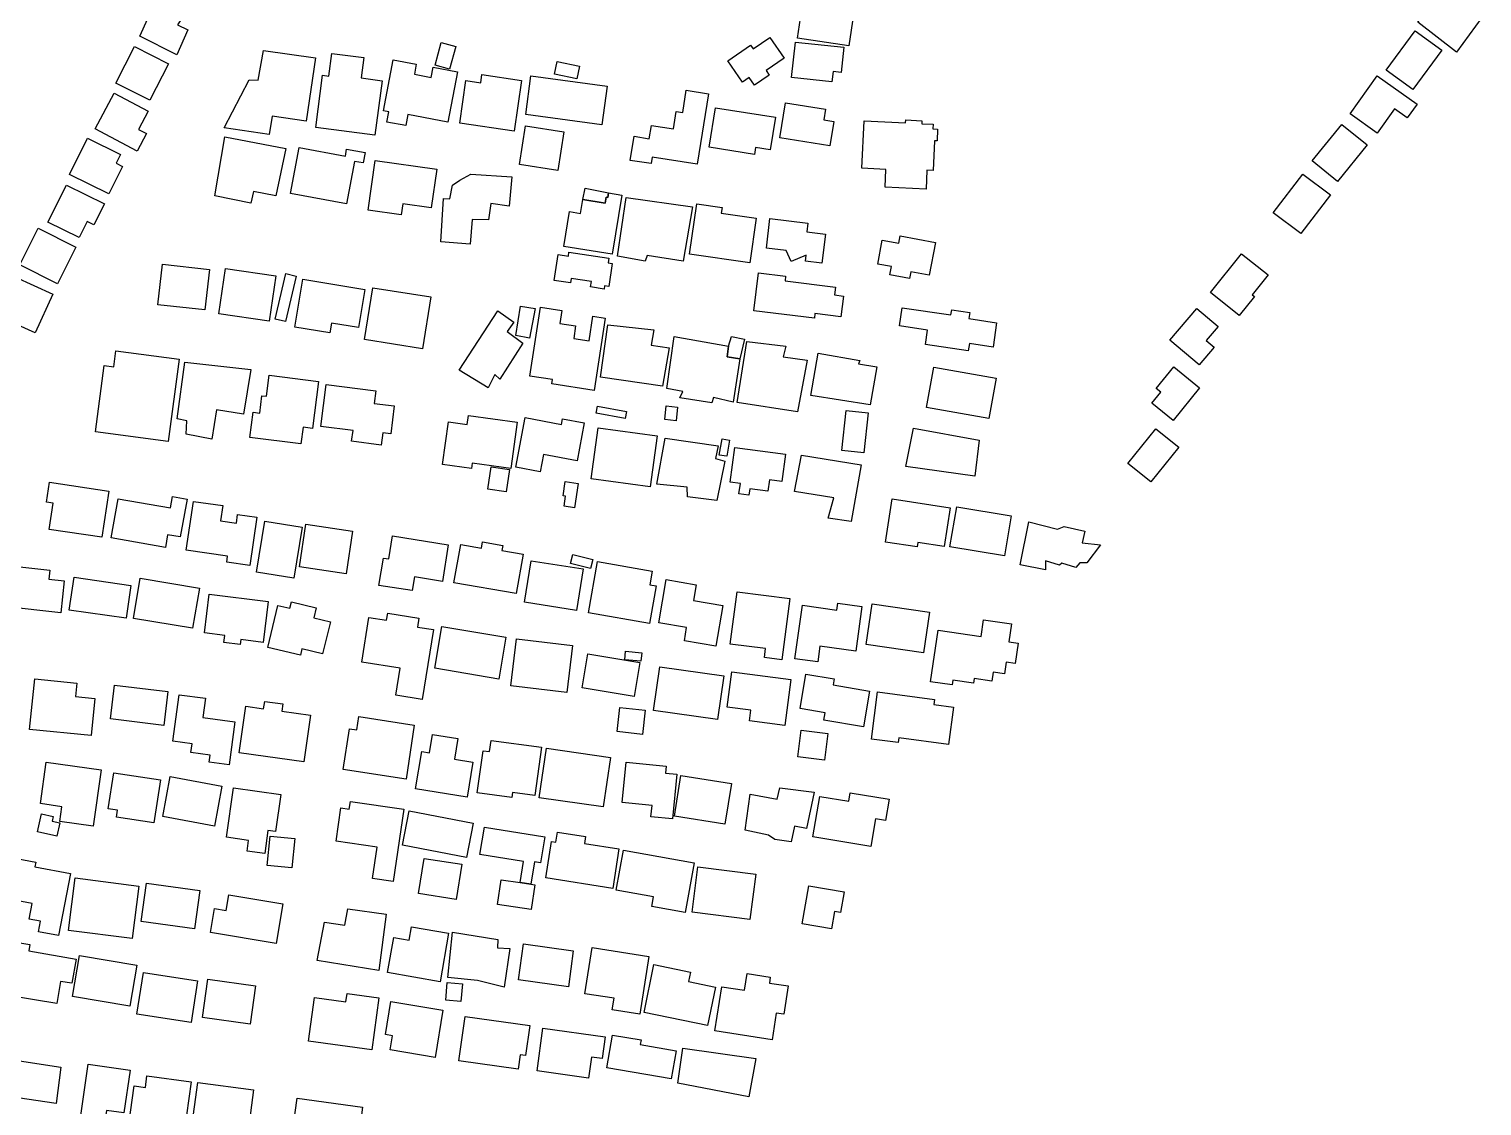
# Model space of a CAD drawing. Header units: metres. Extents: x -30816 to -28918, y -46789 to -43839.
# Drawn here: x -29277.1 to -28968.2, y -44418.6 to -44189.7 of the extents above; entities that cross this region are included whole.
import ezdxf

# ---------------------------------------------------------------- set-up
doc = ezdxf.new("R2010")
doc.units = ezdxf.units.M
doc.header["$MEASUREMENT"] = 0

msp = doc.modelspace()

# ---------------------------------------------------------------- linework, layer by layer
for points in [[(-29113.68, -44191.65), (-29112.82, -44185.99), (-29109.59, -44186.48), (-29109.22, -44184.03), (-29106.73, -44184.4), (-29106.44, -44182.44), (-29101.29, -44183.22), (-29102.82, -44193.28), (-29113.68, -44191.65)], [(-28973.6, -44194.62), (-28981.82, -44188.22), (-28976.9, -44181.96), (-28972.06, -44185.49), (-28971.59, -44184.9), (-28968.19, -44187.28), (-28973.6, -44194.62)], [(-29253.5, -44191.25), (-29250.1, -44183.68), (-29244.03, -44186.6), (-29245.49, -44188.84), (-29243.31, -44189.89), (-29245.66, -44195.19), (-29253.5, -44191.25)], [(-29122.82, -44201.64), (-29123.96, -44199.99), (-29125.42, -44200.98), (-29128.54, -44196.45), (-29123.67, -44193.14), (-29123.12, -44193.94), (-29119.56, -44191.51), (-29116.52, -44195.93), (-29120.35, -44198.55), (-29119.69, -44199.51), (-29122.82, -44201.64)], [(-28982.4, -44190.06), (-28976.72, -44194.17), (-28982.86, -44202.58), (-28988.55, -44198.46), (-28982.4, -44190.06)], [(-29254.62, -44193.43), (-29247.4, -44197.09), (-29251.37, -44204.85), (-29258.59, -44201.18), (-29254.62, -44193.43)], [(-29218.13, -44209.26), (-29225.39, -44208.25), (-29225.99, -44212.14), (-29235.58, -44210.69), (-29230.27, -44200.53), (-29228.37, -44200.55), (-29227.23, -44194.24), (-29216.15, -44195.8), (-29218.13, -44209.26)], [(-29216.11, -44210.64), (-29214.66, -44199.54), (-29213.32, -44199.71), (-29212.68, -44194.87), (-29205.9, -44195.75), (-29206.48, -44200.1), (-29202.02, -44200.68), (-29203.55, -44212.28), (-29216.11, -44210.64)], [(-29186.36, -44193.41), (-29187.65, -44198.23), (-29190.73, -44197.41), (-29189.45, -44192.59), (-29186.36, -44193.41)], [(-29114.14, -44192.47), (-29103.83, -44193.59), (-29104.42, -44198.95), (-29106.15, -44198.76), (-29106.39, -44200.91), (-29114.95, -44199.99), (-29114.14, -44192.47)], [(-29201.01, -44209.47), (-29200.61, -44207.33), (-29201.72, -44207.11), (-29199.64, -44196.25), (-29194.74, -44197.19), (-29195.14, -44199.29), (-29191.55, -44199.98), (-29191.13, -44197.82), (-29185.96, -44198.8), (-29188.01, -44209.48), (-29196.52, -44207.86), (-29196.98, -44210.24), (-29201.01, -44209.47)], [(-29160.62, -44200.29), (-29165.35, -44199.29), (-29164.79, -44196.63), (-29160.06, -44197.63), (-29160.62, -44200.29)], [(-29184.18, -44200.66), (-29181.05, -44201.12), (-29180.8, -44199.37), (-29172.36, -44200.61), (-29173.96, -44211.42), (-29185.52, -44209.73), (-29184.18, -44200.66)], [(-29171.48, -44207.88), (-29170.36, -44199.65), (-29154.19, -44201.82), (-29155.29, -44210.05), (-29171.48, -44207.88)], [(-28996.21, -44207.75), (-28990.43, -44199.66), (-28981.97, -44205.65), (-28984.09, -44208.6), (-28986.8, -44206.68), (-28990.46, -44211.82), (-28996.21, -44207.75)], [(-29263.03, -44210.9), (-29258.96, -44203.33), (-29251.74, -44207.17), (-29253.81, -44211.03), (-29252.12, -44211.92), (-29254.12, -44215.64), (-29263.03, -44210.9)], [(-29135.02, -44218.44), (-29144.61, -44216.94), (-29144.83, -44218.32), (-29149.24, -44217.63), (-29148.43, -44212.51), (-29145.2, -44213.02), (-29144.76, -44210.18), (-29140.06, -44210.92), (-29139.48, -44207.22), (-29138.1, -44207.43), (-29137.35, -44202.71), (-29132.65, -44203.45), (-29135.02, -44218.44)], [(-29132.45, -44214.81), (-29131.1, -44206.45), (-29118.4, -44208.47), (-29119.52, -44215.4), (-29122.61, -44214.91), (-29122.84, -44216.35), (-29132.45, -44214.81)], [(-29116.23, -44205.36), (-29107.76, -44206.71), (-29108.13, -44209.02), (-29105.97, -44209.37), (-29106.8, -44214.52), (-29117.42, -44212.84), (-29116.23, -44205.36)], [(-29171.55, -44210.29), (-29163.39, -44211.53), (-29164.66, -44219.74), (-29172.81, -44218.49), (-29171.55, -44210.29)], [(-29099.51, -44209.25), (-29090.71, -44209.66), (-29090.68, -44209.03), (-29087.24, -44209.2), (-29087.27, -44209.84), (-29084.85, -44209.96), (-29084.9, -44210.94), (-29083.9, -44210.98), (-29084.01, -44213.47), (-29084.55, -44213.44), (-29084.85, -44219.78), (-29086.18, -44219.71), (-29086.38, -44223.74), (-29095.07, -44223.33), (-29094.89, -44219.56), (-29100.01, -44219.31), (-29099.51, -44209.25)], [(-29004.29, -44217.72), (-28997.96, -44209.98), (-28992.59, -44214.33), (-28998.92, -44222.08), (-29004.29, -44217.72)], [(-29268.44, -44220.6), (-29264.62, -44212.92), (-29257.61, -44216.38), (-29258.53, -44218.23), (-29257.19, -44218.89), (-29260.09, -44224.72), (-29268.44, -44220.6)], [(-29235.45, -44212.6), (-29222.51, -44215.12), (-29224.58, -44225.16), (-29229.34, -44224.23), (-29229.91, -44226.7), (-29237.61, -44225.16), (-29235.45, -44212.6)], [(-29221.47, -44224.64), (-29219.66, -44214.89), (-29209.83, -44216.7), (-29209.56, -44215.22), (-29205.64, -44215.94), (-29206.05, -44218.16), (-29207.88, -44217.83), (-29209.56, -44226.84), (-29221.47, -44224.64)], [(-29205.01, -44228.2), (-29203.5, -44217.63), (-29190.4, -44219.48), (-29191.58, -44227.74), (-29197.62, -44226.89), (-29197.94, -44229.2), (-29205.01, -44228.2)], [(-29269.14, -44222.86), (-29261.04, -44226.83), (-29263.28, -44231.35), (-29264.72, -44230.64), (-29266.39, -44234.01), (-29273.05, -44230.74), (-29269.14, -44222.86)], [(-29189.55, -44234.96), (-29188.97, -44225.73), (-29187.64, -44225.82), (-29187.07, -44222.87), (-29185.48, -44221.81), (-29183.13, -44220.52), (-29174.4, -44221.13), (-29175, -44227.34), (-29178.87, -44226.79), (-29179.39, -44230.25), (-29182.84, -44230.22), (-29183.32, -44235.44), (-29189.55, -44234.96)], [(-29012.54, -44228.78), (-29006.25, -44220.53), (-29000.41, -44224.94), (-29006.7, -44233.19), (-29012.54, -44228.78)], [(-29153.13, -44237.59), (-29163.41, -44235.91), (-29162.18, -44228.51), (-29159.84, -44228.9), (-29159.36, -44225.97), (-29154.62, -44226.75), (-29154.4, -44225.42), (-29154.04, -44225.49), (-29153.89, -44224.53), (-29151.05, -44225.01), (-29153.13, -44237.59)], [(-29158.83, -44223.52), (-29153.89, -44224.53), (-29154.04, -44225.49), (-29154.4, -44225.42), (-29154.62, -44226.75), (-29159.36, -44225.97), (-29158.83, -44223.52)], [(-29150.12, -44225.54), (-29136.01, -44227.47), (-29138.01, -44239.05), (-29145.68, -44237.84), (-29146.09, -44239.03), (-29152, -44237.99), (-29150.12, -44225.54)], [(-29135.1, -44226.88), (-29129.74, -44227.64), (-29129.91, -44228.83), (-29122.46, -44229.89), (-29123.82, -44239.41), (-29136.64, -44237.58), (-29135.1, -44226.88)], [(-29275.12, -44232.06), (-29267.1, -44236.04), (-29271.01, -44243.85), (-29279.04, -44239.85), (-29275.12, -44232.06)], [(-29119.58, -44230), (-29111.48, -44230.96), (-29111.7, -44232.83), (-29107.77, -44233.28), (-29108.5, -44239.45), (-29112, -44239.03), (-29111.86, -44237.74), (-29115.03, -44239.14), (-29116.11, -44236.76), (-29120.32, -44236.26), (-29119.58, -44230)], [(-29084.39, -44235.08), (-29085.69, -44242.04), (-29089.6, -44241.32), (-29089.87, -44242.73), (-29094.04, -44241.95), (-29093.71, -44240.21), (-29096.65, -44239.65), (-29095.69, -44234.56), (-29092.18, -44235.21), (-29091.9, -44233.69), (-29084.39, -44235.08)], [(-29162.29, -44237.1), (-29153.78, -44238.41), (-29153.94, -44239.42), (-29153.07, -44239.55), (-29153.83, -44244.45), (-29154.73, -44244.31), (-29154.83, -44244.97), (-29157.71, -44244.52), (-29157.53, -44243.4), (-29161.79, -44242.76), (-29161.93, -44243.68), (-29165.45, -44243.13), (-29164.6, -44237.63), (-29162.42, -44237.97), (-29162.29, -44237.1)], [(-29019.3, -44237.46), (-29013.61, -44241.98), (-29017.02, -44246.23), (-29016.56, -44246.58), (-29019.77, -44250.59), (-29025.91, -44245.71), (-29019.3, -44237.46)], [(-29239.68, -44249.41), (-29249.68, -44248.31), (-29248.72, -44239.7), (-29238.72, -44240.81), (-29239.68, -44249.41)], [(-29236.7, -44250.21), (-29235.29, -44240.59), (-29224.63, -44242.14), (-29226.04, -44251.77), (-29236.7, -44250.21)], [(-29121.98, -44241.5), (-29116.23, -44242.22), (-29116.35, -44243.22), (-29105.65, -44244.55), (-29105.86, -44246.21), (-29103.91, -44246.45), (-29104.47, -44250.89), (-29109.99, -44250.2), (-29110.11, -44251.18), (-29122.98, -44249.59), (-29121.98, -44241.5)], [(-29280.12, -44242.4), (-29272, -44246.06), (-29275.74, -44254.31), (-29283.86, -44250.66), (-29280.12, -44242.4)], [(-29222.46, -44241.68), (-29220.26, -44242.2), (-29222.55, -44251.84), (-29224.74, -44251.34), (-29222.46, -44241.68)], [(-29220.59, -44253.06), (-29218.9, -44242.89), (-29205.71, -44245.05), (-29207.06, -44253.18), (-29212.77, -44252.25), (-29213.11, -44254.29), (-29220.59, -44253.06)], [(-29193.45, -44257.7), (-29205.78, -44255.7), (-29204, -44244.68), (-29191.66, -44246.66), (-29193.45, -44257.7)], [(-29185.65, -44262.18), (-29177.41, -44249.57), (-29173.98, -44252.01), (-29175.43, -44254.02), (-29172.06, -44256.44), (-29176.97, -44264.14), (-29178.04, -44263.14), (-29179.48, -44265.99), (-29185.65, -44262.18)], [(-29172.58, -44248.64), (-29169.46, -44249.12), (-29170.65, -44255.41), (-29173.61, -44254.81), (-29172.58, -44248.64)], [(-29154.6, -44251.16), (-29156.94, -44266.51), (-29165.91, -44265.15), (-29165.76, -44264.19), (-29170.58, -44263.46), (-29168.37, -44248.85), (-29163.79, -44249.54), (-29164.21, -44252.31), (-29160.87, -44252.81), (-29161.28, -44255.5), (-29158, -44255.99), (-29157.2, -44250.76), (-29154.6, -44251.16)], [(-29091.42, -44248.93), (-29081.08, -44250.45), (-29080.91, -44249.37), (-29077.05, -44249.93), (-29077.24, -44251.25), (-29071.36, -44252.12), (-29072.13, -44257.31), (-29077.15, -44256.57), (-29077.38, -44258.1), (-29086.52, -44256.76), (-29086.06, -44253.68), (-29092, -44252.81), (-29091.42, -44248.93)], [(-29034.53, -44255.82), (-29028.79, -44249.08), (-29024.26, -44252.91), (-29026.79, -44255.88), (-29025.11, -44257.3), (-29028.33, -44261.08), (-29034.53, -44255.82)], [(-29154.03, -44252.55), (-29144.26, -44253.62), (-29144.82, -44256.92), (-29141, -44257.45), (-29142.43, -44265.61), (-29155.58, -44263.67), (-29154.03, -44252.55)], [(-29127.4, -44269.05), (-29131.53, -44268.05), (-29131.88, -44269.13), (-29138.7, -44268.08), (-29138.05, -44266.72), (-29141.51, -44266.1), (-29139.92, -44255.08), (-29128.38, -44257.1), (-29128.68, -44259.35), (-29125.94, -44259.8), (-29127.4, -44269.05)], [(-29128.68, -44259.35), (-29128.38, -44257.1), (-29127.76, -44255.05), (-29124.94, -44255.61), (-29125.94, -44259.8), (-29128.68, -44259.35)], [(-29126.53, -44269.09), (-29124.49, -44256.09), (-29116.16, -44257.08), (-29116.76, -44259.38), (-29111.67, -44260.08), (-29113.69, -44271.1), (-29126.53, -44269.09)], [(-29262.95, -44275.32), (-29261.07, -44261.23), (-29259.08, -44261.49), (-29258.63, -44258.11), (-29245.16, -44259.88), (-29247.48, -44277.37), (-29262.95, -44275.32)], [(-29098.26, -44269.59), (-29110.88, -44267.61), (-29109.3, -44258.6), (-29100.48, -44260.14), (-29100.71, -44260.85), (-29096.83, -44261.53), (-29098.26, -44269.59)], [(-29243.94, -44260.48), (-29229.95, -44262.04), (-29231.5, -44271.6), (-29237.19, -44270.65), (-29238.22, -44276.91), (-29243.67, -44275.83), (-29243.51, -44272.98), (-29245.55, -44272.53), (-29243.94, -44260.48)], [(-29084.72, -44261.6), (-29071.48, -44263.94), (-29073.01, -44272.51), (-29086.25, -44270.16), (-29084.72, -44261.6)], [(-29028.2, -44265.98), (-29033.81, -44272.9), (-29038.34, -44269.25), (-29036.44, -44266.92), (-29037.44, -44266.12), (-29033.72, -44261.54), (-29028.2, -44265.98)], [(-29230.12, -44276.54), (-29229.44, -44271.16), (-29228.02, -44271.34), (-29227.55, -44267.65), (-29226.58, -44267.76), (-29226.01, -44263.28), (-29215.53, -44264.59), (-29216.8, -44274.61), (-29218.8, -44274.36), (-29219.26, -44277.9), (-29230.12, -44276.54)], [(-29215.02, -44274.2), (-29213.89, -44265.26), (-29203.35, -44266.6), (-29203.69, -44269.29), (-29199.43, -44269.83), (-29200.19, -44275.77), (-29201.88, -44275.55), (-29202.21, -44278.13), (-29208.49, -44277.34), (-29208.2, -44275.06), (-29215.02, -44274.2)], [(-29173.29, -44273.24), (-29174.65, -44283.12), (-29182.89, -44282), (-29183.04, -44283.09), (-29189.15, -44282.25), (-29187.9, -44273.18), (-29183.91, -44273.73), (-29183.65, -44271.82), (-29173.29, -44273.24)], [(-29171.63, -44272.31), (-29163.87, -44273.76), (-29163.64, -44272.53), (-29159.04, -44273.38), (-29160.56, -44281.46), (-29167.72, -44280.14), (-29168.41, -44283.82), (-29173.61, -44282.85), (-29171.63, -44272.31)], [(-29150.35, -44272.46), (-29156.49, -44271.34), (-29156.23, -44269.89), (-29150.08, -44271), (-29150.35, -44272.46)], [(-29141.92, -44272.71), (-29141.6, -44269.82), (-29139.21, -44270.08), (-29139.52, -44272.96), (-29141.92, -44272.71)], [(-29103.36, -44270.82), (-29098.71, -44271.3), (-29099.61, -44279.8), (-29104.24, -44279.31), (-29103.36, -44270.82)], [(-29156.1, -44274.47), (-29143.52, -44276.2), (-29145.02, -44287.04), (-29157.6, -44285.32), (-29156.1, -44274.47)], [(-29089.06, -44274.57), (-29075.05, -44277.06), (-29076, -44284.74), (-29090.66, -44282.68), (-29089.06, -44274.57)], [(-29037.52, -44274.69), (-29032.64, -44278.6), (-29038.59, -44285.98), (-29043.48, -44282.06), (-29037.52, -44274.69)], [(-29141.86, -44276.7), (-29130.6, -44278.29), (-29131.16, -44280.99), (-29129.14, -44281.57), (-29130.83, -44289.9), (-29137.09, -44289.15), (-29137.17, -44287.06), (-29143.64, -44286.48), (-29141.86, -44276.7)], [(-29129.73, -44276.81), (-29128.13, -44277.07), (-29128.71, -44280.51), (-29130.32, -44280.25), (-29129.73, -44276.81)], [(-29127, -44278.66), (-29116.25, -44280.09), (-29117.03, -44285.85), (-29119.66, -44285.5), (-29119.98, -44287.95), (-29123.86, -44287.42), (-29124.05, -44288.81), (-29126.14, -44288.53), (-29125.84, -44286.33), (-29128, -44286.05), (-29127, -44278.66)], [(-29112.83, -44280.29), (-29100.13, -44282.33), (-29102.32, -44294.4), (-29107.15, -44293.7), (-29105.97, -44289.36), (-29114.32, -44287.99), (-29112.83, -44280.29)], [(-29179.52, -44287.49), (-29178.83, -44282.77), (-29174.91, -44283.34), (-29175.61, -44288.07), (-29179.52, -44287.49)], [(-29261.61, -44297.71), (-29272.78, -44296.05), (-29271.93, -44290.48), (-29273.36, -44290.26), (-29272.73, -44286.05), (-29260.13, -44287.93), (-29261.61, -44297.71)], [(-29163.02, -44289.03), (-29163.52, -44288.96), (-29163.07, -44285.91), (-29160.32, -44286.32), (-29161.09, -44291.44), (-29163.32, -44291.11), (-29163.02, -44289.03)], [(-29259.62, -44297.85), (-29258.14, -44289.55), (-29247.01, -44291.51), (-29246.58, -44289.06), (-29243.48, -44289.61), (-29244.91, -44297.66), (-29247.61, -44297.18), (-29248.09, -44299.89), (-29259.62, -44297.85)], [(-29242.14, -44290.1), (-29235.89, -44291), (-29236.36, -44294.21), (-29232.99, -44294.7), (-29232.73, -44292.9), (-29228.64, -44293.48), (-29230.13, -44303.71), (-29235.03, -44303), (-29234.85, -44301.72), (-29243.64, -44300.45), (-29242.14, -44290.1)], [(-29094.99, -44298.75), (-29093.59, -44289.58), (-29081.25, -44291.45), (-29082.51, -44299.69), (-29088.14, -44298.82), (-29088.28, -44299.76), (-29094.99, -44298.75)], [(-29079.83, -44291.24), (-29068.27, -44293.2), (-29069.72, -44301.68), (-29081.28, -44299.73), (-29079.83, -44291.24)], [(-29228.74, -44305.13), (-29226.98, -44294.3), (-29219.03, -44295.58), (-29220.8, -44306.41), (-29228.74, -44305.13)], [(-29218.21, -44294.97), (-29208.32, -44296.41), (-29209.65, -44305.49), (-29219.55, -44304.04), (-29218.21, -44294.97)], [(-29064.5, -44294.42), (-29058.42, -44295.98), (-29056.98, -44295.43), (-29052.6, -44296.44), (-29053.2, -44298.92), (-29049.3, -44299.34), (-29052.19, -44303.2), (-29053.68, -44303.19), (-29054.52, -44304.19), (-29057.51, -44303.21), (-29058.02, -44303.67), (-29060.95, -44302.73), (-29060.96, -44304.66), (-29066.39, -44303.61), (-29064.5, -44294.42)], [(-29187.94, -44299.34), (-29189.19, -44307.13), (-29195.16, -44306.17), (-29195.62, -44309.08), (-29202.68, -44307.97), (-29201.75, -44302.16), (-29200.55, -44302.34), (-29199.78, -44297.46), (-29187.94, -44299.34)], [(-29185.3, -44299.25), (-29180.89, -44300.02), (-29180.65, -44298.72), (-29176.34, -44299.47), (-29176.53, -44300.54), (-29172.03, -44301.32), (-29173.5, -44309.69), (-29186.73, -44307.4), (-29185.3, -44299.25)], [(-29170.33, -44302.73), (-29159.3, -44304.47), (-29160.71, -44313.31), (-29171.74, -44311.55), (-29170.33, -44302.73)], [(-29157.72, -44304.4), (-29161.97, -44303.33), (-29161.48, -44301.39), (-29157.23, -44302.46), (-29157.72, -44304.4)], [(-29156.23, -44302.88), (-29144.6, -44304.92), (-29145.11, -44307.82), (-29143.73, -44308.07), (-29145.13, -44316.04), (-29158.16, -44313.76), (-29156.23, -44302.88)], [(-29269.59, -44307.02), (-29270.35, -44313.76), (-29282.39, -44312.42), (-29281.63, -44305.72), (-29279.29, -44305.99), (-29279.06, -44304.02), (-29272.67, -44304.74), (-29272.88, -44306.65), (-29269.59, -44307.02)], [(-29255.42, -44308), (-29256.44, -44314.96), (-29268.51, -44313.2), (-29267.49, -44306.24), (-29255.42, -44308)], [(-29253.42, -44306.46), (-29240.87, -44308.52), (-29242.29, -44317.08), (-29254.84, -44315.02), (-29253.42, -44306.46)], [(-29141.61, -44306.74), (-29135.23, -44307.82), (-29135.79, -44311.16), (-29129.58, -44312.21), (-29131.05, -44320.85), (-29137.75, -44319.72), (-29137.28, -44316.94), (-29143.18, -44315.93), (-29141.61, -44306.74)], [(-29126.55, -44309.32), (-29115.34, -44310.75), (-29117.01, -44323.76), (-29120.72, -44323.29), (-29120.47, -44321.41), (-29127.98, -44320.45), (-29126.55, -44309.32)], [(-29226.23, -44311.4), (-29227.32, -44320.07), (-29232.04, -44319.49), (-29232.17, -44320.51), (-29235.63, -44320.08), (-29235.45, -44318.6), (-29239.8, -44318.06), (-29238.77, -44309.84), (-29226.23, -44311.4)], [(-29224.2, -44312.2), (-29221.6, -44312.81), (-29221.28, -44311.48), (-29216.03, -44312.73), (-29216.53, -44314.85), (-29213.01, -44315.68), (-29214.65, -44322.51), (-29219.05, -44321.47), (-29219.36, -44322.79), (-29226.34, -44321.14), (-29224.2, -44312.2)], [(-29112.66, -44312.19), (-29105.31, -44313.21), (-29105.1, -44311.75), (-29099.99, -44312.45), (-29101.31, -44321.95), (-29108.95, -44320.9), (-29109.4, -44324.2), (-29114.24, -44323.55), (-29112.66, -44312.19)], [(-29099.07, -44320.56), (-29097.8, -44311.89), (-29085.67, -44313.64), (-29086.93, -44322.3), (-29099.07, -44320.56)], [(-29204.81, -44314.76), (-29201.05, -44315.36), (-29200.8, -44313.84), (-29194.19, -44314.9), (-29194.5, -44316.82), (-29191.11, -44317.35), (-29193.49, -44332.2), (-29199.1, -44331.31), (-29198.18, -44325.57), (-29206.33, -44324.28), (-29204.81, -44314.76)], [(-29083.82, -44317.49), (-29074.68, -44318.83), (-29074.16, -44315.29), (-29068.22, -44316.15), (-29068.78, -44319.94), (-29066.76, -44320.23), (-29067.4, -44324.56), (-29069.31, -44324.28), (-29069.67, -44326.75), (-29072.11, -44326.39), (-29072.4, -44328.32), (-29076.13, -44327.77), (-29076.27, -44328.72), (-29080.67, -44328.08), (-29080.83, -44329.1), (-29085.42, -44328.43), (-29083.82, -44317.49)], [(-29189.28, -44316.72), (-29175.68, -44319), (-29177.19, -44327.88), (-29190.78, -44325.59), (-29189.28, -44316.72)], [(-29161.53, -44320.73), (-29162.73, -44330.74), (-29174.61, -44329.33), (-29173.41, -44319.31), (-29161.53, -44320.73)], [(-29159.46, -44329.7), (-29158.24, -44322.51), (-29147.19, -44324.37), (-29148.4, -44331.55), (-29159.46, -44329.7)], [(-29147.01, -44324.1), (-29150.44, -44323.75), (-29150.24, -44321.93), (-29146.82, -44322.29), (-29147.01, -44324.1)], [(-29275.87, -44327.84), (-29266.89, -44328.74), (-29267.17, -44331.59), (-29263.1, -44331.99), (-29263.89, -44339.87), (-29276.95, -44338.58), (-29275.87, -44327.84)], [(-29130.7, -44336.49), (-29144.32, -44334.56), (-29142.98, -44325.25), (-29129.36, -44327.18), (-29130.7, -44336.49)], [(-29116.37, -44337.75), (-29123.92, -44336.77), (-29123.62, -44334.5), (-29128.64, -44333.85), (-29127.66, -44326.35), (-29115.09, -44327.99), (-29116.37, -44337.75)], [(-29098.37, -44330.44), (-29099.67, -44338.04), (-29108.11, -44336.61), (-29107.84, -44335.02), (-29113.16, -44334.12), (-29111.92, -44326.83), (-29105.91, -44327.83), (-29106.13, -44329.13), (-29098.37, -44330.44)], [(-29258.91, -44329.17), (-29247.54, -44330.54), (-29248.41, -44337.72), (-29259.79, -44336.35), (-29258.91, -44329.17)], [(-29080.55, -44333.81), (-29081.6, -44341.76), (-29092.14, -44340.37), (-29092.27, -44341.37), (-29097.98, -44340.62), (-29096.66, -44330.6), (-29084.56, -44332.2), (-29084.7, -44333.26), (-29080.55, -44333.81)], [(-29245.16, -44331.22), (-29239.59, -44331.94), (-29240.13, -44336.07), (-29233.31, -44336.97), (-29234.53, -44346.13), (-29238.79, -44345.57), (-29238.58, -44344.02), (-29242.66, -44343.48), (-29242.41, -44341.64), (-29246.48, -44341.1), (-29245.16, -44331.22)], [(-29232.38, -44343.52), (-29230.98, -44333.64), (-29227.21, -44334.17), (-29226.98, -44332.62), (-29223.09, -44333.16), (-29223.3, -44334.66), (-29217.21, -44335.52), (-29218.63, -44345.46), (-29232.38, -44343.52)], [(-29151.48, -44333.89), (-29146.08, -44334.46), (-29146.63, -44339.63), (-29152.04, -44339.05), (-29151.48, -44333.89)], [(-29210.26, -44347.11), (-29208.93, -44338.42), (-29207.39, -44338.66), (-29206.96, -44335.86), (-29195.17, -44337.64), (-29196.92, -44349.12), (-29210.26, -44347.11)], [(-29191.31, -44339.65), (-29185.89, -44340.51), (-29186.6, -44344.9), (-29182.73, -44345.51), (-29183.92, -44352.94), (-29194.88, -44351.2), (-29193.6, -44343.27), (-29191.94, -44343.54), (-29191.31, -44339.65)], [(-29107.97, -44345.11), (-29113.64, -44344.43), (-29112.95, -44338.74), (-29107.28, -44339.42), (-29107.97, -44345.11)], [(-29181.77, -44352.06), (-29180.55, -44343.11), (-29179.16, -44343.3), (-29178.83, -44340.91), (-29168.12, -44342.35), (-29169.52, -44352.65), (-29174.3, -44352.01), (-29174.44, -44353.05), (-29181.77, -44352.06)], [(-29167.08, -44342.55), (-29153.47, -44344.52), (-29155.01, -44355.05), (-29168.61, -44353.09), (-29167.08, -44342.55)], [(-29273.4, -44345.51), (-29261.75, -44347.17), (-29263.47, -44359.12), (-29270.55, -44358.12), (-29270.11, -44355), (-29274.66, -44354.35), (-29273.4, -44345.51)], [(-29150.96, -44354.13), (-29150.13, -44345.55), (-29141.59, -44346.37), (-29141.74, -44347.85), (-29139.37, -44348.08), (-29140.3, -44357.58), (-29144.86, -44357.14), (-29144.63, -44354.74), (-29150.96, -44354.13)], [(-29249.13, -44349.31), (-29250.53, -44358.45), (-29258.51, -44357.23), (-29258.28, -44355.76), (-29260.23, -44355.46), (-29259.06, -44347.8), (-29249.13, -44349.31)], [(-29247.08, -44348.58), (-29236.08, -44350.62), (-29237.65, -44359.11), (-29248.66, -44357.08), (-29247.08, -44348.58)], [(-29138.48, -44348.38), (-29127.74, -44350.07), (-29129.12, -44358.73), (-29139.86, -44357.04), (-29138.48, -44348.38)], [(-29233.63, -44351.02), (-29223.55, -44352.44), (-29224.67, -44360.28), (-29226.29, -44360.06), (-29226.98, -44364.95), (-29230.72, -44364.42), (-29230.4, -44362.17), (-29235.13, -44361.5), (-29233.63, -44351.02)], [(-29124.85, -44360.01), (-29123.75, -44352.35), (-29118.02, -44353.4), (-29117.44, -44351.02), (-29110.14, -44351.9), (-29111.79, -44359.64), (-29114.35, -44359.12), (-29115.05, -44362.47), (-29118.49, -44361.97), (-29119.9, -44361.06), (-29124.85, -44360.01)], [(-29108.97, -44352.82), (-29102.81, -44353.85), (-29102.5, -44352.03), (-29094.23, -44353.41), (-29095, -44357.96), (-29097.11, -44357.59), (-29098.09, -44363.49), (-29110.42, -44361.44), (-29108.97, -44352.82)], [(-29197.4, -44355.56), (-29199.66, -44370.92), (-29204.05, -44370.28), (-29203.07, -44363.6), (-29211.81, -44362.32), (-29210.78, -44355.27), (-29208.99, -44355.53), (-29208.76, -44353.91), (-29197.4, -44355.56)], [(-29184.09, -44365.79), (-29197.66, -44363.17), (-29196.24, -44355.85), (-29182.67, -44358.47), (-29184.09, -44365.79)], [(-29275.29, -44360.36), (-29274.42, -44356.55), (-29271.94, -44357.11), (-29272.16, -44358.06), (-29270.53, -44358.42), (-29271.19, -44361.28), (-29275.29, -44360.36)], [(-29225.82, -44361.26), (-29220.57, -44361.76), (-29221.19, -44368.02), (-29226.43, -44367.51), (-29225.82, -44361.26)], [(-29167.44, -44361.42), (-29168.35, -44366.92), (-29169.58, -44366.73), (-29170.36, -44371.46), (-29172.69, -44371.12), (-29171.96, -44366.67), (-29181.21, -44365.16), (-29180.25, -44359.34), (-29167.44, -44361.42)], [(-29152.99, -44372.36), (-29167.22, -44370.11), (-29165.99, -44362.42), (-29165.1, -44362.55), (-29164.75, -44360.4), (-29158.78, -44361.35), (-29159.01, -44362.81), (-29151.65, -44363.96), (-29152.99, -44372.36)], [(-29135.65, -44366.93), (-29137.55, -44377.48), (-29144.65, -44376.21), (-29144.29, -44374.16), (-29152.25, -44372.75), (-29150.72, -44364.24), (-29135.65, -44366.93)], [(-29268.29, -44369.22), (-29270.78, -44382.4), (-29275.07, -44381.59), (-29274.64, -44379.33), (-29277.06, -44378.88), (-29276.44, -44375.6), (-29282.86, -44374.4), (-29281.23, -44365.74), (-29275.63, -44366.81), (-29275.81, -44367.8), (-29268.29, -44369.22)], [(-29193.08, -44365.99), (-29185.08, -44367.24), (-29186.26, -44374.7), (-29194.25, -44373.45), (-29193.08, -44365.99)], [(-29136.12, -44377.43), (-29134.88, -44367.8), (-29122.56, -44369.37), (-29123.8, -44379), (-29136.12, -44377.43)], [(-29253.73, -44371.86), (-29255.15, -44382.99), (-29268.67, -44381.28), (-29267.25, -44370.14), (-29253.73, -44371.86)], [(-29240.77, -44372.8), (-29241.91, -44380.96), (-29253.22, -44379.39), (-29252.08, -44371.23), (-29240.77, -44372.8)], [(-29176.68, -44370.53), (-29172.69, -44371.12), (-29170.36, -44371.46), (-29169.54, -44371.58), (-29170.32, -44376.84), (-29177.46, -44375.78), (-29176.68, -44370.53)], [(-29224.53, -44384.06), (-29238.53, -44381.71), (-29237.67, -44376.66), (-29235.17, -44377.08), (-29234.6, -44373.73), (-29223.09, -44375.68), (-29224.53, -44384.06)], [(-29111.27, -44371.82), (-29103.8, -44373.12), (-29104.57, -44377.47), (-29105.82, -44377.26), (-29106.48, -44380.97), (-29112.7, -44379.89), (-29111.27, -44371.82)], [(-29202.71, -44389.8), (-29215.82, -44387.72), (-29214.26, -44379.54), (-29209.94, -44380.19), (-29209.27, -44376.69), (-29201.17, -44377.83), (-29202.71, -44389.8)], [(-29200.85, -44390.27), (-29199.54, -44382.79), (-29196.26, -44383.36), (-29195.76, -44380.54), (-29187.9, -44381.89), (-29189.7, -44392.21), (-29200.85, -44390.27)], [(-29188.05, -44391.27), (-29187.04, -44381.65), (-29177.42, -44383.2), (-29177.47, -44385.01), (-29174.89, -44385.11), (-29176.07, -44393.33), (-29181.75, -44391.96), (-29188.05, -44391.27)], [(-29281.07, -44395.18), (-29279.85, -44388.09), (-29280.63, -44387.97), (-29279.91, -44383.79), (-29276.91, -44384.3), (-29277.15, -44385.66), (-29267.07, -44387.38), (-29267.96, -44392.54), (-29270.39, -44392.13), (-29271.2, -44396.86), (-29281.07, -44395.18)], [(-29266.33, -44386.64), (-29254.16, -44388.71), (-29255.66, -44397.41), (-29267.83, -44395.34), (-29266.33, -44386.64)], [(-29171.94, -44384.16), (-29161.36, -44385.63), (-29162.42, -44393.3), (-29173.01, -44391.83), (-29171.94, -44384.16)], [(-29157.36, -44384.96), (-29145.29, -44386.84), (-29147.2, -44399.08), (-29153.09, -44398.16), (-29152.71, -44395.71), (-29158.9, -44394.75), (-29157.36, -44384.96)], [(-29144.23, -44388.56), (-29136.44, -44390.14), (-29136.85, -44392.19), (-29131.14, -44393.35), (-29132.8, -44401.51), (-29146.32, -44398.78), (-29144.23, -44388.56)], [(-29252.77, -44390.22), (-29241.24, -44391.98), (-29242.6, -44400.85), (-29254.13, -44399.09), (-29252.77, -44390.22)], [(-29239.05, -44391.66), (-29228.91, -44393.05), (-29230.05, -44401.19), (-29240.18, -44399.81), (-29239.05, -44391.66)], [(-29185.27, -44396.42), (-29188.49, -44396.14), (-29188.16, -44392.34), (-29184.92, -44392.64), (-29185.27, -44396.42)], [(-29131.26, -44402.64), (-29129.8, -44393.27), (-29124.98, -44394), (-29124.43, -44390.48), (-29119.5, -44391.24), (-29119.68, -44392.48), (-29115.66, -44393.09), (-29116.6, -44399.11), (-29118.23, -44398.86), (-29119.11, -44404.52), (-29131.26, -44402.64)], [(-29202.68, -44395.64), (-29204.21, -44406.66), (-29217.67, -44404.81), (-29216.39, -44395.59), (-29209.7, -44396.51), (-29209.45, -44394.7), (-29202.68, -44395.64)], [(-29189.09, -44398.25), (-29190.75, -44408.28), (-29200.3, -44406.71), (-29199.8, -44403.69), (-29201.32, -44403.44), (-29200.17, -44396.43), (-29189.09, -44398.25)], [(-29170.62, -44401.52), (-29171.55, -44407.91), (-29172.65, -44407.75), (-29173.09, -44410.82), (-29185.69, -44409.03), (-29184.32, -44399.56), (-29170.62, -44401.52)], [(-29169.08, -44411.17), (-29167.81, -44402.11), (-29154.6, -44403.95), (-29155.25, -44408.54), (-29157.51, -44408.22), (-29158.13, -44412.69), (-29169.08, -44411.17)], [(-29139.53, -44406.86), (-29140.55, -44412.86), (-29154.26, -44410.53), (-29153.06, -44403.53), (-29146.94, -44404.57), (-29147.12, -44405.57), (-29139.53, -44406.86)], [(-29124.03, -44416.65), (-29139.11, -44413.78), (-29138.07, -44406.35), (-29122.56, -44408.52), (-29124.03, -44416.65)], [(-29281.4, -44416.61), (-29280.02, -44408.89), (-29270.33, -44410.36), (-29271.31, -44418.11), (-29281.4, -44416.61)], [(-29266.38, -44422.6), (-29264.51, -44409.72), (-29255.6, -44411), (-29256.92, -44420.1), (-29260.63, -44419.56), (-29261.18, -44423.33), (-29266.38, -44422.6)], [(-29244.08, -44424.11), (-29255.85, -44422.51), (-29254.73, -44414.34), (-29252.35, -44414.67), (-29252.01, -44412.18), (-29242.62, -44413.45), (-29244.08, -44424.11)], [(-29230.73, -44425.52), (-29242.58, -44423.96), (-29241.2, -44413.61), (-29229.36, -44415.17), (-29230.73, -44425.52)], [(-29221.3, -44425.58), (-29220.1, -44416.93), (-29206.16, -44418.84), (-29207.35, -44427.49), (-29221.3, -44425.58)]]:
    msp.add_lwpolyline(points)

doc.saveas('drawing.dxf')
